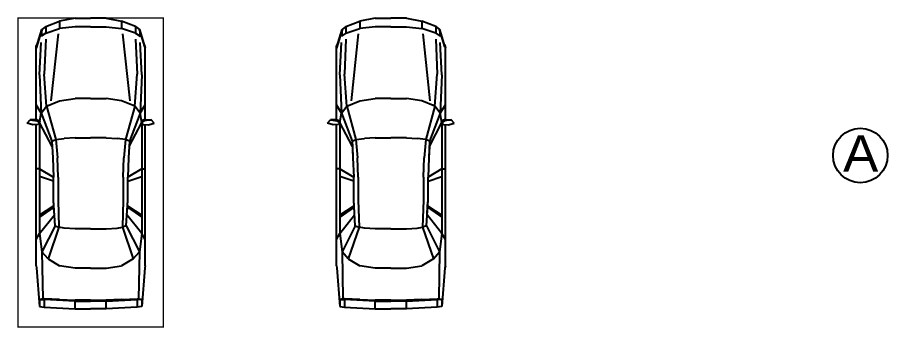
# Model space of a CAD drawing. Header units: millimetres. Extents: x 1999 to 339054, y 2304 to 409814.
# Drawn here: x 1999 to 16371, y 2304 to 7424 of the extents above; entities that cross this region are included whole.
import ezdxf
from ezdxf.enums import TextEntityAlignment as Align

# ---------------------------------------------------------------- set-up
doc = ezdxf.new("R2010")
doc.units = ezdxf.units.MM
doc.linetypes.add('DASH', pattern=[0.35, 0.25, -0.1])
doc.styles.get("Standard").update_dxf_attribs({"font": 'arial.ttf'})

# ---------------------------------------------------------------- blocks, each defined once
blk = doc.blocks.new('parking_1')
at = {"color": 9}
for p, q in [((-741, 2410), (-512, 2499)), ((-258, 2550), (-512, 2499)), ((-512, 2499), (-512, 2377)), ((-258, 2550), (0, 2550)), ((258, 2550), (0, 2550)), ((258, 2550), (512, 2499)), ((512, 2499), (512, 2377)), ((741, 2410), (512, 2499)), ((-893, 2072), (-805, 2359)), ((-805, 2359), (-877, 2124)), ((-805, 2359), (-817, 2250)), ((-741, 2301), (-817, 2250)), ((-741, 2410), (-805, 2359)), ((-741, 2410), (-741, 2301)), ((-741, 2301), (-512, 2377)), ((-258, 2402), (-512, 2377)), ((0, 2402), (-258, 2402)), ((0, 2402), (258, 2402)), ((258, 2402), (512, 2377)), ((741, 2301), (512, 2377)), ((741, 2410), (741, 2301)), ((741, 2410), (805, 2359)), ((741, 2301), (817, 2250)), ((805, 2359), (817, 2250)), ((893, 2072), (805, 2359)), ((805, 2359), (877, 2124)), ((-741, 2199), (-766, 1626)), ((-651, 1183), (-533, 2290)), ((651, 1183), (533, 2290)), ((741, 2199), (766, 1626)), ((-877, 2124), (-900, 2051)), ((-900, 2086), (-877, 2124)), ((-900, 867), (-900, 2086)), ((-843, 1614), (-817, 2148)), ((843, 1614), (817, 2148)), ((877, 2124), (900, 2051)), ((900, 2086), (877, 2124)), ((900, 867), (900, 2086)), ((-843, 1614), (-817, 978)), ((-728, 1093), (-766, 1626)), ((728, 1093), (766, 1626)), ((843, 1614), (817, 978)), ((-728, 1093), (-512, 1181)), ((-512, 1181), (-258, 1220)), ((0, 1220), (-258, 1220)), ((0, 1220), (258, 1220)), ((512, 1181), (258, 1220)), ((728, 1093), (512, 1181)), ((-817, 978), (-900, 1116)), ((-817, 978), (-728, 1093)), ((-728, 1093), (-576, 545)), ((728, 1093), (576, 545)), ((817, 978), (728, 1093)), ((817, 978), (900, 1116)), ((-1047, 816), (-999, 867)), ((-885, 868), (-999, 867)), ((-999, 867), (-885, 853)), ((-885, 868), (-841, 855)), ((-885, 868), (-885, 853)), ((-843, 826), (-817, 978)), ((-817, 978), (-639, 520)), ((817, 978), (639, 520)), ((843, 826), (817, 978)), ((885, 868), (841, 855)), ((885, 868), (999, 867)), ((885, 868), (885, 853)), ((999, 867), (885, 853)), ((1047, 816), (999, 867)), ((-953, 785), (-1047, 816)), ((-867, 790), (-953, 785)), ((-900, -1539), (-900, 788)), ((-843, 825), (-885, 853)), ((-885, 853), (-841, 825)), ((-843, 822), (-867, 790)), ((-841, 855), (-843, 826)), ((-636, 431), (-843, 825)), ((-843, 825), (-843, -1006)), ((636, 431), (843, 825)), ((841, 855), (843, 826)), ((885, 853), (841, 825)), ((843, 825), (885, 853)), ((843, 825), (843, -1006)), ((843, 822), (867, 790)), ((867, 790), (953, 785)), ((900, -1539), (900, 788)), ((953, 785), (1047, 816)), ((-639, 520), (-576, 545)), ((-639, 520), (-636, 431)), ((-639, 520), (-627, 240)), ((-576, 545), (-436, 559)), ((-576, 545), (-550, 240)), ((-258, 571), (-436, 559)), ((-258, 571), (0, 571)), ((258, 571), (0, 571)), ((258, 571), (436, 559)), ((576, 545), (436, 559)), ((576, 545), (550, 240)), ((639, 520), (576, 545)), ((639, 520), (627, 240)), ((639, 520), (636, 431)), ((-636, 431), (-627, 240)), ((636, 431), (627, 240)), ((-627, 240), (-614, -77)), ((-537, -77), (-550, 240)), ((537, -77), (550, 240)), ((627, 240), (614, -77)), ((-843, 59), (-900, 63)), ((-843, 59), (-614, -77)), ((843, 59), (614, -77)), ((843, 59), (900, 63)), ((-614, -141), (-843, -65)), ((-614, -459), (-614, -77)), ((-537, -77), (-537, -459)), ((537, -77), (537, -459)), ((614, -141), (843, -65)), ((614, -459), (614, -77)), ((-608, -548), (-843, -704)), ((-608, -573), (-843, -739)), ((-608, -548), (-614, -459)), ((-588, -878), (-614, -459)), ((-608, -573), (-608, -548)), ((-601, -673), (-608, -573)), ((-537, -459), (-525, -904)), ((537, -459), (525, -904)), ((588, -878), (614, -459)), ((601, -673), (608, -573)), ((608, -548), (614, -459)), ((608, -548), (843, -704)), ((608, -573), (608, -548)), ((608, -573), (843, -739)), ((-843, -1006), (-599, -701)), ((843, -1006), (599, -701)), ((-900, -1106), (-843, -1006)), ((-843, -1006), (-805, -1311)), ((-588, -878), (-805, -1311)), ((-525, -904), (-703, -1425)), ((-588, -878), (-525, -904)), ((-436, -917), (-525, -904)), ((-258, -929), (-436, -917)), ((0, -929), (-258, -929)), ((0, -929), (258, -929)), ((258, -929), (436, -917)), ((436, -917), (525, -904)), ((588, -878), (525, -904)), ((525, -904), (703, -1425)), ((588, -878), (805, -1311)), ((843, -1006), (805, -1311)), ((900, -1106), (843, -1006)), ((-805, -1311), (-792, -2085)), ((-703, -1425), (-805, -1311)), ((-703, -1425), (-512, -1539)), ((703, -1425), (512, -1539)), ((703, -1425), (805, -1311)), ((805, -1311), (792, -2085)), ((-900, -1539), (-894, -1576)), ((-894, -1576), (-843, -2212)), ((-258, -1578), (-512, -1539)), ((0, -1578), (-258, -1578)), ((0, -1578), (258, -1578)), ((258, -1578), (512, -1539)), ((894, -1576), (843, -2212)), ((900, -1539), (894, -1576)), ((-843, -2098), (-767, -2098)), ((-843, -2098), (-843, -2212)), ((-792, -2085), (-830, -2098)), ((-767, -2085), (-792, -2085)), ((-512, -2098), (-767, -2085)), ((-767, -2085), (-767, -2225)), ((-258, -2123), (-767, -2098)), ((-512, -2110), (-512, -2098)), ((-512, -2098), (-258, -2110)), ((0, -2110), (-258, -2110)), ((-258, -2123), (0, -2123)), ((-258, -2250), (-258, -2123)), ((0, -2110), (258, -2110)), ((258, -2123), (0, -2123)), ((512, -2098), (258, -2110)), ((258, -2123), (767, -2098)), ((258, -2250), (258, -2123)), ((512, -2098), (767, -2085)), ((512, -2110), (512, -2098)), ((767, -2085), (792, -2085)), ((767, -2085), (767, -2225)), ((843, -2098), (767, -2098)), ((792, -2085), (830, -2098)), ((843, -2098), (843, -2212)), ((-843, -2212), (-767, -2225)), ((-767, -2225), (-258, -2250)), ((-258, -2250), (0, -2250)), ((258, -2250), (0, -2250)), ((767, -2225), (258, -2250)), ((843, -2212), (767, -2225))]:
    blk.add_line(p, q, dxfattribs=at)
at = {"color": 6, "linetype": 'DASH', "ltscale": 500, "const_width": 20}
blk.add_lwpolyline([(1200, 2550), (-1200, 2550), (-1200, -2550), (1200, -2550)], close=True, dxfattribs=at)
blk = doc.blocks.new('car_1')
at = {"color": 9}
for p, q in [((-741, 2410), (-512, 2499)), ((-258, 2550), (-512, 2499)), ((-512, 2499), (-512, 2377)), ((-258, 2550), (0, 2550)), ((258, 2550), (0, 2550)), ((258, 2550), (512, 2499)), ((512, 2499), (512, 2377)), ((741, 2410), (512, 2499)), ((-893, 2072), (-805, 2359)), ((-805, 2359), (-877, 2124)), ((-805, 2359), (-817, 2250)), ((-741, 2301), (-817, 2250)), ((-741, 2410), (-805, 2359)), ((-741, 2410), (-741, 2301)), ((-741, 2301), (-512, 2377)), ((-258, 2402), (-512, 2377)), ((0, 2402), (-258, 2402)), ((0, 2402), (258, 2402)), ((258, 2402), (512, 2377)), ((741, 2301), (512, 2377)), ((741, 2410), (741, 2301)), ((741, 2410), (805, 2359)), ((741, 2301), (817, 2250)), ((805, 2359), (817, 2250)), ((893, 2072), (805, 2359)), ((805, 2359), (877, 2124)), ((-741, 2199), (-766, 1626)), ((-651, 1183), (-533, 2290)), ((651, 1183), (533, 2290)), ((741, 2199), (766, 1626)), ((-877, 2124), (-900, 2051)), ((-900, 2086), (-877, 2124)), ((-900, 867), (-900, 2086)), ((-843, 1614), (-817, 2148)), ((843, 1614), (817, 2148)), ((877, 2124), (900, 2051)), ((900, 2086), (877, 2124)), ((900, 867), (900, 2086)), ((-843, 1614), (-817, 978)), ((-728, 1093), (-766, 1626)), ((728, 1093), (766, 1626)), ((843, 1614), (817, 978)), ((-728, 1093), (-512, 1181)), ((-512, 1181), (-258, 1220)), ((0, 1220), (-258, 1220)), ((0, 1220), (258, 1220)), ((512, 1181), (258, 1220)), ((728, 1093), (512, 1181)), ((-817, 978), (-900, 1116)), ((-817, 978), (-728, 1093)), ((-728, 1093), (-576, 545)), ((728, 1093), (576, 545)), ((817, 978), (728, 1093)), ((817, 978), (900, 1116)), ((-1047, 816), (-999, 867)), ((-885, 868), (-999, 867)), ((-999, 867), (-885, 853)), ((-885, 868), (-841, 855)), ((-885, 868), (-885, 853)), ((-843, 826), (-817, 978)), ((-817, 978), (-639, 520)), ((817, 978), (639, 520)), ((843, 826), (817, 978)), ((885, 868), (841, 855)), ((885, 868), (999, 867)), ((885, 868), (885, 853)), ((999, 867), (885, 853)), ((1047, 816), (999, 867)), ((-953, 785), (-1047, 816)), ((-867, 790), (-953, 785)), ((-900, -1539), (-900, 788)), ((-843, 825), (-885, 853)), ((-885, 853), (-841, 825)), ((-843, 822), (-867, 790)), ((-841, 855), (-843, 826)), ((-636, 431), (-843, 825)), ((-843, 825), (-843, -1006)), ((636, 431), (843, 825)), ((841, 855), (843, 826)), ((885, 853), (841, 825)), ((843, 825), (885, 853)), ((843, 825), (843, -1006)), ((843, 822), (867, 790)), ((867, 790), (953, 785)), ((900, -1539), (900, 788)), ((953, 785), (1047, 816)), ((-639, 520), (-576, 545)), ((-639, 520), (-636, 431)), ((-639, 520), (-627, 240)), ((-576, 545), (-436, 559)), ((-576, 545), (-550, 240)), ((-258, 571), (-436, 559)), ((-258, 571), (0, 571)), ((258, 571), (0, 571)), ((258, 571), (436, 559)), ((576, 545), (436, 559)), ((576, 545), (550, 240)), ((639, 520), (576, 545)), ((639, 520), (627, 240)), ((639, 520), (636, 431)), ((-636, 431), (-627, 240)), ((636, 431), (627, 240)), ((-627, 240), (-614, -77)), ((-537, -77), (-550, 240)), ((537, -77), (550, 240)), ((627, 240), (614, -77)), ((-843, 59), (-900, 63)), ((-843, 59), (-614, -77)), ((843, 59), (614, -77)), ((843, 59), (900, 63)), ((-614, -141), (-843, -65)), ((-614, -459), (-614, -77)), ((-537, -77), (-537, -459)), ((537, -77), (537, -459)), ((614, -141), (843, -65)), ((614, -459), (614, -77)), ((-608, -548), (-843, -704)), ((-608, -573), (-843, -739)), ((-608, -548), (-614, -459)), ((-588, -878), (-614, -459)), ((-608, -573), (-608, -548)), ((-601, -673), (-608, -573)), ((-537, -459), (-525, -904)), ((537, -459), (525, -904)), ((588, -878), (614, -459)), ((601, -673), (608, -573)), ((608, -548), (614, -459)), ((608, -548), (843, -704)), ((608, -573), (608, -548)), ((608, -573), (843, -739)), ((-843, -1006), (-599, -701)), ((843, -1006), (599, -701)), ((-900, -1106), (-843, -1006)), ((-843, -1006), (-805, -1311)), ((-588, -878), (-805, -1311)), ((-525, -904), (-703, -1425)), ((-588, -878), (-525, -904)), ((-436, -917), (-525, -904)), ((-258, -929), (-436, -917)), ((0, -929), (-258, -929)), ((0, -929), (258, -929)), ((258, -929), (436, -917)), ((436, -917), (525, -904)), ((588, -878), (525, -904)), ((525, -904), (703, -1425)), ((588, -878), (805, -1311)), ((843, -1006), (805, -1311)), ((900, -1106), (843, -1006)), ((-805, -1311), (-792, -2085)), ((-703, -1425), (-805, -1311)), ((-703, -1425), (-512, -1539)), ((703, -1425), (512, -1539)), ((703, -1425), (805, -1311)), ((805, -1311), (792, -2085)), ((-900, -1539), (-894, -1576)), ((-894, -1576), (-843, -2212)), ((-258, -1578), (-512, -1539)), ((0, -1578), (-258, -1578)), ((0, -1578), (258, -1578)), ((258, -1578), (512, -1539)), ((894, -1576), (843, -2212)), ((900, -1539), (894, -1576)), ((-843, -2098), (-767, -2098)), ((-843, -2098), (-843, -2212)), ((-792, -2085), (-830, -2098)), ((-767, -2085), (-792, -2085)), ((-512, -2098), (-767, -2085)), ((-767, -2085), (-767, -2225)), ((-258, -2123), (-767, -2098)), ((-512, -2110), (-512, -2098)), ((-512, -2098), (-258, -2110)), ((0, -2110), (-258, -2110)), ((-258, -2123), (0, -2123)), ((-258, -2250), (-258, -2123)), ((0, -2110), (258, -2110)), ((258, -2123), (0, -2123)), ((512, -2098), (258, -2110)), ((258, -2123), (767, -2098)), ((258, -2250), (258, -2123)), ((512, -2098), (767, -2085)), ((512, -2110), (512, -2098)), ((767, -2085), (792, -2085)), ((767, -2085), (767, -2225)), ((843, -2098), (767, -2098)), ((792, -2085), (830, -2098)), ((843, -2098), (843, -2212)), ((-843, -2212), (-767, -2225)), ((-767, -2225), (-258, -2250)), ((-258, -2250), (0, -2250)), ((258, -2250), (0, -2250)), ((767, -2225), (258, -2250)), ((843, -2212), (767, -2225))]:
    blk.add_line(p, q, dxfattribs=at)
blk = doc.blocks.new('_AxleNumber')
at = {"color": 3, "linetype": 'ByBlock', "lineweight": -2}
blk.add_circle((0, 0), 450, dxfattribs=at)
at = {"linetype": 'ByBlock', "lineweight": -2, "width": 1.035154}
blk.add_attdef('A', text='', height=600, dxfattribs=at).set_placement((-284, -265), (296, -265), align=Align.FIT)

msp = doc.modelspace()

# ---------------------------------------------------------------- block references
for name, p in [('parking_1', (3209, 4864)), ('car_1', (8167, 4864))]:
    msp.add_blockref(name, p)
ref = msp.add_blockref('_AxleNumber', (15921, 5145))
ref.add_attrib('A', 'A', dxfattribs={"color": 255, "linetype": 'ByBlock', "lineweight": -2, "height": 600, "width": 1.035154}).set_placement((15637, 4880), (16217, 4880), align=Align.FIT)

doc.saveas('drawing.dxf')
